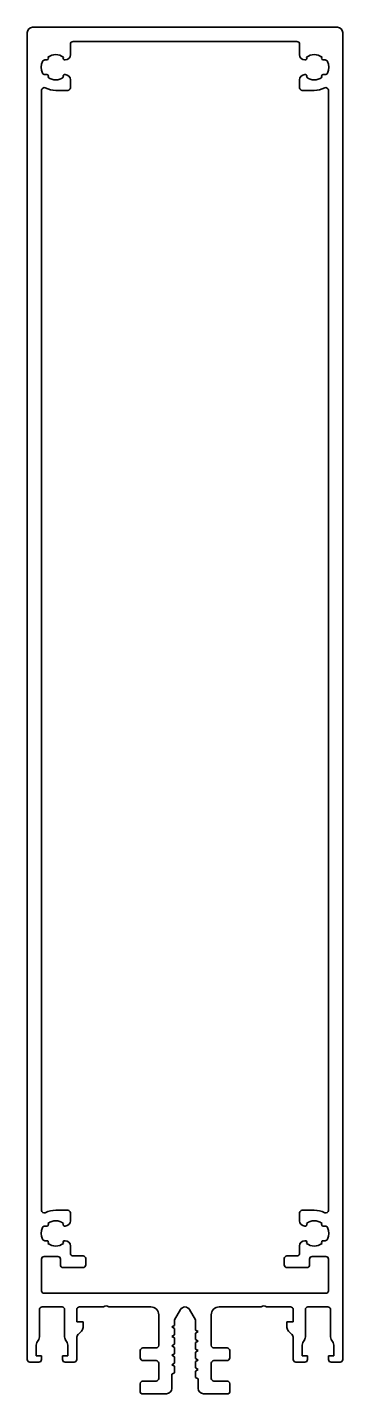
# Model space of a CAD drawing. Header units: millimetres. Extents: x -30 to 30, y 0 to 260.
import ezdxf

# ---------------------------------------------------------------- set-up
doc = ezdxf.new("R2010")
doc.units = ezdxf.units.MM
doc.layers.add('S03_AL_Kontur', color=7, linetype='Continuous', lineweight=35, true_color=0xffffff)

msp = doc.modelspace()

# ---------------------------------------------------------------- linework, layer by layer
at = {"layer": 'S03_AL_Kontur'}
for p, q in [((-29, 260), (29, 260)), ((-30, 6.5), (-30, 259)), ((30, 259), (30, 6.5)), ((-21.8, 256.8), (-21.8, 254.8)), ((21.3, 257.3), (-21.3, 257.3)), ((21.8, 254.8), (21.8, 256.8)), ((-26.29, 253.8), (-26.66, 253.8)), ((-22.8, 253.8), (-22.91, 253.8)), ((22.91, 253.8), (22.8, 253.8)), ((26.66, 253.8), (26.29, 253.8)), ((-26.66, 251), (-26.29, 251)), ((-22.91, 251), (-22.8, 251)), ((-21.8, 250), (-21.8, 248.5)), ((21.8, 248.5), (21.8, 250)), ((22.8, 251), (22.91, 251)), ((26.29, 251), (26.66, 251)), ((-27.3, 248.02), (-27.3, 34.88)), ((-22.3, 248), (-24.6, 248)), ((24.6, 248), (22.3, 248)), ((27.3, 34.88), (27.3, 248.02)), ((-24.6, 34.9), (-22.3, 34.9)), ((-21.8, 34.4), (-21.8, 32.9)), ((21.8, 32.9), (21.8, 34.4)), ((22.3, 34.9), (24.6, 34.9)), ((-26.29, 31.9), (-26.66, 31.9)), ((-22.8, 31.9), (-22.91, 31.9)), ((22.91, 31.9), (22.8, 31.9)), ((26.66, 31.9), (26.29, 31.9)), ((-26.66, 29.1), (-26.29, 29.1)), ((-22.91, 29.1), (-22.8, 29.1)), ((22.8, 29.1), (22.91, 29.1)), ((26.29, 29.1), (26.66, 29.1)), ((-24.2, 26.1), (-26.8, 26.1)), ((-21.8, 28.1), (-21.8, 26.7)), ((-21.3, 26.2), (-19.4, 26.2)), ((19.4, 26.2), (21.3, 26.2)), ((21.8, 26.7), (21.8, 28.1)), ((26.8, 26.1), (24.2, 26.1)), ((-27.3, 25.6), (-27.3, 19.6)), ((-23.7, 24.5), (-23.7, 25.6)), ((-19.4, 24), (-23.2, 24)), ((-18.9, 25.7), (-18.9, 24.5)), ((18.9, 24.5), (18.9, 25.7)), ((23.2, 24), (19.4, 24)), ((23.7, 25.6), (23.7, 24.5)), ((27.3, 19.6), (27.3, 25.6)), ((-26.8, 19.1), (26.8, 19.1)), ((-27.7, 16), (-27.7, 10.81)), ((-23.4, 16.5), (-27.2, 16.5)), ((-22.9, 10.81), (-22.9, 16)), ((-20.6, 16), (-20.6, 13.7)), ((-15.5, 16.5), (-20.1, 16.5)), ((-6.5, 16.5), (-14.5, 16.5)), ((-0.87, 16), (-2, 14.04)), ((2, 14.04), (0.87, 16)), ((14.5, 16.5), (6.5, 16.5)), ((20.1, 16.5), (15.5, 16.5)), ((20.6, 13.7), (20.6, 16)), ((22.9, 16), (22.9, 10.81)), ((27.2, 16.5), (23.4, 16.5)), ((27.7, 10.81), (27.7, 16)), ((-20.6, 13.7), (-19.4, 13.7)), ((-19.4, 13.7), (-19.4, 12.61)), ((-5, 9.2), (-5, 15)), ((-2, 14.04), (-2, 12.99)), ((2, 12.09), (2, 14.04)), ((5, 15), (5, 9.2)), ((19.4, 12.61), (19.4, 13.7)), ((19.4, 13.7), (20.6, 13.7)), ((-20.6, 10.59), (-20.6, 6.5)), ((-19.69, 11.91), (-20.31, 11.29)), ((-2, 12.99), (-2.5, 12.7)), ((-2.5, 12.7), (-2, 12.41)), ((-2, 11.19), (-2.5, 10.9)), ((-2.5, 10.9), (-2, 10.61)), ((-2, 12.41), (-2, 11.19)), ((-2, 10.61), (-2, 9.39)), ((2.5, 11.8), (2, 12.09)), ((2, 11.51), (2.5, 11.8)), ((2, 10.29), (2, 11.51)), ((20.31, 11.29), (19.69, 11.91)), ((20.6, 6.5), (20.6, 10.59)), ((-28.3, 9.23), (-28.3, 7.2)), ((-27.83, 10.31), (-28.17, 9.73)), ((-22.43, 9.73), (-22.77, 10.31)), ((-22.3, 7.2), (-22.3, 9.23)), ((-8.5, 6.8), (-8.5, 8.2)), ((-8, 8.7), (-5.5, 8.7)), ((-2, 9.39), (-2.5, 9.1)), ((-2.5, 9.1), (-2, 8.81)), ((-2, 8.81), (-2, 7.59)), ((2.5, 10), (2, 10.29)), ((2, 9.71), (2.5, 10)), ((2, 8.49), (2, 9.71)), ((2.5, 8.2), (2, 8.49)), ((2, 7.91), (2.5, 8.2)), ((2, 6.69), (2, 7.91)), ((5.5, 8.7), (8, 8.7)), ((8.5, 8.2), (8.5, 6.8)), ((22.3, 9.23), (22.3, 7.2)), ((22.77, 10.31), (22.43, 9.73)), ((28.17, 9.73), (27.83, 10.31)), ((28.3, 7.2), (28.3, 9.23)), ((-27.8, 6), (-29.5, 6)), ((-28.3, 7.2), (-27.3, 7.2)), ((-27.3, 7.2), (-27.3, 6.5)), ((-23.3, 6.5), (-23.3, 7.2)), ((-23.3, 7.2), (-22.3, 7.2)), ((-21.1, 6), (-22.8, 6)), ((-5.5, 6.3), (-8, 6.3)), ((-5, 2.9), (-5, 5.8)), ((-2, 7.59), (-2.5, 7.3)), ((-2.5, 7.3), (-2, 7.01)), ((-2, 5.79), (-2.5, 5.5)), ((-2.5, 5.5), (-2, 5.21)), ((-2, 7.01), (-2, 5.79)), ((-2, 5.21), (-2, 3.99)), ((2.5, 6.4), (2, 6.69)), ((2, 6.11), (2.5, 6.4)), ((2, 4.89), (2, 6.11)), ((5, 5.8), (5, 2.9)), ((8, 6.3), (5.5, 6.3)), ((22.8, 6), (21.1, 6)), ((22.3, 7.2), (23.3, 7.2)), ((23.3, 7.2), (23.3, 6.5)), ((27.3, 6.5), (27.3, 7.2)), ((27.3, 7.2), (28.3, 7.2)), ((29.5, 6), (27.8, 6)), ((-2, 3.99), (-2.5, 3.7)), ((-2.5, 3.7), (-2.5, 1)), ((2.5, 4.6), (2, 4.89)), ((2, 4.31), (2.5, 4.6)), ((2, 3.09), (2, 4.31)), ((2.5, 2.8), (2, 3.09)), ((2.5, 1), (2.5, 2.8)), ((-8.5, 0.3), (-8.5, 1.9)), ((-3.5, 0), (-8.2, 0)), ((-8, 2.4), (-5.5, 2.4)), ((8.2, 0), (3.5, 0)), ((5.5, 2.4), (8, 2.4)), ((8.5, 1.9), (8.5, 0.3))]:
    msp.add_line(p, q, dxfattribs=at)
at = {"layer": 'S03_AL_Kontur', "extrusion": (0, 0, -1)}
for centre, radius, start, end in [((29, 259), 1, 0, 90), ((-29, 259), 1, 90, 180), ((22.8, 254.8), 1, 180, 270), ((-22.8, 254.8), 1, 270, 0), ((26.29, 254.1), 0.3, 138.6828, 270), ((22.91, 254.1), 0.3, 270, 41.3172), ((-22.91, 254.1), 0.3, 138.6828, 270), ((-26.29, 254.1), 0.3, 270, 41.3172), ((26.29, 250.7), 0.3, 90, 221.3172), ((22.91, 250.7), 0.3, 318.6828, 90), ((22.8, 250), 1, 90, 180), ((-22.8, 250), 1, 0, 90), ((-22.91, 250.7), 0.3, 90, 221.3172), ((-26.29, 250.7), 0.3, 318.6828, 90), ((24.6, 252.4), 4.4, 270, 296.6782), ((22.3, 248.5), 0.5, 180, 270), ((-22.3, 248.5), 0.5, 270, 0), ((-24.6, 252.4), 4.4, 243.3218, 270), ((24.6, 30.5), 4.4, 63.3218, 90), ((22.3, 34.4), 0.5, 90, 180), ((-22.3, 34.4), 0.5, 360, 90), ((-24.6, 30.5), 4.4, 90, 116.6782), ((26.29, 32.2), 0.3, 138.6828, 270), ((22.91, 32.2), 0.3, 270, 41.3172), ((22.8, 32.9), 1, 180, 270), ((-22.8, 32.9), 1, 270, 360), ((-22.91, 32.2), 0.3, 138.6828, 270), ((-26.29, 32.2), 0.3, 270, 41.3172), ((26.29, 28.8), 0.3, 90, 221.3172), ((22.91, 28.8), 0.3, 318.6828, 90), ((22.8, 28.1), 1, 90, 180), ((-22.8, 28.1), 1, 0, 90), ((-22.91, 28.8), 0.3, 90, 221.3172), ((-26.29, 28.8), 0.3, 318.6828, 90), ((19.4, 25.7), 0.5, 90, 180), ((-19.4, 25.7), 0.5, 0, 90), ((23.2, 24.5), 0.5, 270, 0), ((19.4, 24.5), 0.5, 180, 270), ((-19.4, 24.5), 0.5, 270, 0), ((-23.2, 24.5), 0.5, 180, 270), ((28.7, 10.81), 1, 180, 210), ((21.9, 10.81), 1, 330, 360), ((20.4, 12.61), 1, 180, 225), ((-20.4, 12.61), 1, 315, 360), ((-21.9, 10.81), 1, 180, 210), ((-28.7, 10.81), 1, 330, 360), ((8, 8.2), 0.5, 0, 90), ((-8, 8.2), 0.5, 90, 180), ((29.5, 6.5), 0.5, 270, 360), ((27.8, 6.5), 0.5, 180, 270), ((22.8, 6.5), 0.5, 270, 0), ((21.1, 6.5), 0.5, 180, 270), ((8, 6.8), 0.5, 270, 0), ((-8, 6.8), 0.5, 180, 270), ((-21.1, 6.5), 0.5, 270, 0), ((-22.8, 6.5), 0.5, 180, 270), ((-27.8, 6.5), 0.5, 270, 0), ((-29.5, 6.5), 0.5, 180, 270), ((8, 1.9), 0.5, 0, 90), ((8.2, 0.3), 0.3, 270, 360), ((3.5, 1), 1, 180, 270), ((-3.5, 1), 1, 270, 0), ((-8, 1.9), 0.5, 90, 180), ((-8.2, 0.3), 0.3, 180, 270)]:
    msp.add_arc(centre, radius, start, end, dxfattribs=at)
at = {"layer": 'S03_AL_Kontur'}
for centre, radius, start, end in [((-24.6, 252.4), 2.4, 52.2661, 127.7339), ((-21.3, 256.8), 0.5, 90, 180), ((21.3, 256.8), 0.5, 0, 90), ((24.6, 252.4), 2.4, 52.2661, 127.7339), ((-24.6, 252.4), 2.75, 156.4218, 203.5782), ((-26.66, 253.3), 0.5, 90, 156.4218), ((26.66, 253.3), 0.5, 23.5782, 90), ((24.6, 252.4), 2.75, 336.4218, 23.5782), ((-26.66, 251.5), 0.5, 203.5782, 270), ((-24.6, 252.4), 2.4, 232.2661, 307.7339), ((24.6, 252.4), 2.4, 232.2661, 307.7339), ((26.66, 251.5), 0.5, 270, 336.4218), ((-26.8, 248.02), 0.5, 63.3218, 180), ((26.8, 248.02), 0.5, 0, 116.6782), ((-26.8, 34.88), 0.5, 180, 296.6782), ((26.8, 34.88), 0.5, 243.3218, 360), ((-24.6, 30.5), 2.75, 156.4218, 203.5782), ((-26.66, 31.4), 0.5, 90, 156.4218), ((-24.6, 30.5), 2.4, 52.2661, 127.7339), ((24.6, 30.5), 2.4, 52.2661, 127.7339), ((26.66, 31.4), 0.5, 23.5782, 90), ((24.6, 30.5), 2.75, 336.4218, 23.5782), ((-26.66, 29.6), 0.5, 203.5782, 270), ((-24.6, 30.5), 2.4, 232.2661, 307.7339), ((24.6, 30.5), 2.4, 232.2661, 307.7339), ((26.66, 29.6), 0.5, 270, 336.4218), ((-26.8, 25.6), 0.5, 90, 180), ((-24.2, 25.6), 0.5, 0, 90), ((-21.3, 26.7), 0.5, 180, 270), ((21.3, 26.7), 0.5, 270, 0), ((24.2, 25.6), 0.5, 90, 180), ((26.8, 25.6), 0.5, 0, 90), ((-26.8, 19.6), 0.5, 180, 270), ((26.8, 19.6), 0.5, 270, 0), ((-27.2, 16), 0.5, 90, 180), ((-23.4, 16), 0.5, 0, 90), ((-20.1, 16), 0.5, 90, 180), ((-15, 15.98), 0.725, 46.3972, 133.6028), ((-6.5, 15), 1.5, 0, 90), ((0, 15.5), 1, 30, 150), ((6.5, 15), 1.5, 90, 180), ((15, 15.98), 0.725, 46.3972, 133.6028), ((20.1, 16), 0.5, 0, 90), ((23.4, 16), 0.5, 90, 180), ((27.2, 16), 0.5, 0, 90), ((-19.6, 10.59), 1, 135, 180), ((19.6, 10.59), 1, 0, 45), ((-27.3, 9.23), 1, 150, 180), ((-23.3, 9.23), 1, 360, 30), ((-5.5, 9.2), 0.5, 270, 0), ((5.5, 9.2), 0.5, 180, 270), ((23.3, 9.23), 1, 150, 180), ((27.3, 9.23), 1, 360, 30), ((-5.5, 5.8), 0.5, 0, 90), ((5.5, 5.8), 0.5, 90, 180), ((-5.5, 2.9), 0.5, 270, 0), ((5.5, 2.9), 0.5, 180, 270)]:
    msp.add_arc(centre, radius, start, end, dxfattribs=at)

doc.saveas('drawing.dxf')
